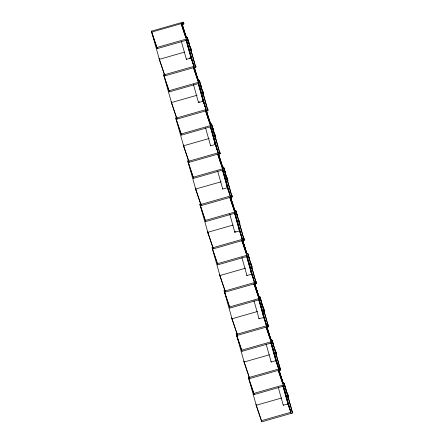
<?xml version="1.0" encoding="UTF-8"?>
<svg xmlns="http://www.w3.org/2000/svg" width="444" height="444" viewBox="0 0 444 444"><rect width="100%" height="100%" fill="white"/><g stroke="black" fill="none" stroke-linecap="round" stroke-linejoin="round"><path stroke-width="0.67" d="M195.393 67.355L195.399 67.344A1.465 0.466 -15.6 0 1 195.549 67.172L195.998 66.916L195.649 65.679A1.132 0.361 -15.6 0 0 194.827 65.473M207.159 109.363L207.165 109.346A1.465 0.466 -15.6 0 1 207.309 109.174L207.764 108.919A1.132 0.361 -15.6 0 0 207.065 108.697M207.503 110.6L207.509 110.584A1.465 0.466 -15.6 0 1 207.659 110.412L208.108 110.156L207.764 108.919M219.614 153.84L219.625 153.824A1.465 0.466 -15.6 0 1 219.769 153.652L220.218 153.402L219.874 152.159A1.132 0.361 -15.6 0 0 219.053 151.959L219.269 152.603M231.729 197.081L231.735 197.064A1.465 0.466 -15.6 0 1 231.885 196.897L232.334 196.642L231.984 195.404A1.132 0.361 -15.6 0 0 231.524 195.166M243.623 239.682L243.845 240.309A1.465 0.466 -15.6 0 1 243.995 240.137L244.444 239.882L244.1 238.644A1.132 0.361 -15.6 0 0 243.523 238.411M251.126 266.333L251.132 266.322A1.465 0.466 -15.6 0 1 251.282 266.15L251.731 265.895A1.132 0.361 -15.6 0 0 251.038 265.673M255.605 282.329L255.611 282.312A1.465 0.466 -15.6 0 1 255.761 282.14L256.21 281.885A1.132 0.361 -15.6 0 0 255.516 281.668M255.955 283.566L255.96 283.55A1.465 0.466 -15.6 0 1 256.105 283.377L256.56 283.122L256.21 281.885M263.586 310.817L263.592 310.8A1.465 0.466 -15.6 0 1 263.742 310.628L264.191 310.378L263.841 309.135A1.132 0.361 -15.6 0 0 263.02 308.935M159.701 60.556L151.421 31.174L182.717 22.233A1.132 0.361 -15.6 0 1 183.538 22.439L183.089 22.688A1.465 0.466 -15.6 0 0 182.939 22.86L183.361 24.364L182.029 24.742M183.538 22.439L183.883 23.676L183.433 23.932A1.465 0.466 -15.6 0 0 183.289 24.098L183.061 23.471M190.348 49.484A1.132 0.361 -15.6 0 1 191.17 49.689L190.72 49.939M191.17 49.689L191.519 50.927L191.12 51.165M195.638 65.701L195.255 65.917L195.599 67.155M202.686 93.357A1.465 0.466 -15.6 0 1 202.83 93.185L203.285 92.929A1.132 0.361 -15.6 0 0 202.708 92.696M203.269 92.951L203.63 94.167L203.235 94.406M214.857 136.513A1.465 0.466 -15.6 0 1 214.946 136.425L215.396 136.169A1.132 0.361 -15.6 0 0 214.702 135.953M213.836 133.05L213.775 132.867A6.416 6.083 -18.6 0 1 215.29 138.273L215.151 137.862A1.465 0.466 -15.6 0 1 215.29 137.662L215.74 137.407L215.396 136.169M219.874 152.159L219.425 152.414A1.465 0.466 -15.6 0 0 219.336 152.503M227.112 179.648L227.506 179.415A1.132 0.361 -15.6 0 0 226.684 179.209L226.901 179.853M227.056 179.665C226.878 181.685 228.677 180.741 227.506 179.415M231.973 195.427L231.535 195.654L231.885 196.897M239.044 222.422A1.132 0.361 -15.6 0 1 239.621 222.655L239.172 222.91A1.465 0.466 -15.6 0 0 239.083 222.993M239.621 222.655L239.766 224.048L239.172 222.91M244.1 238.644L243.651 238.9A1.465 0.466 -15.6 0 0 243.528 239.027M251.731 265.895L252.081 267.133L251.626 267.388A1.465 0.466 -15.6 0 0 251.537 267.477M263.83 309.157L263.497 309.357M267.976 325.347L268.32 325.13A1.132 0.361 -15.6 0 0 267.499 324.925M268.32 325.13L268.67 326.368L268.22 326.618A1.465 0.466 -15.6 0 0 268.071 326.79L267.849 326.162M275.136 352.175A1.132 0.361 -15.6 0 1 275.957 352.381L275.508 352.63M276.007 353.818L276.301 353.618L275.957 352.381M279.959 369.408L280.175 370.046A1.465 0.466 -15.6 0 1 280.331 369.863L279.986 368.625L280.436 368.37A1.132 0.361 -15.6 0 0 279.615 368.165M280.331 369.863L280.78 369.608L280.419 368.392M287.496 396.004A1.465 0.466 -15.6 0 1 287.618 395.876L288.067 395.621A1.132 0.361 -15.6 0 0 287.496 395.388M288.051 395.643L288.417 396.858L287.962 397.114M280.747 369.652L280.769 369.63A1.132 0.361 -15.6 0 0 280.425 369.375M255.761 282.14L256.105 283.377M151.72 32.068L183.017 23.127L182.717 22.233M184.16 31.296L181.851 24.431L181.374 24.564L185.808 37.74M183.672 31.391L184.149 31.252L182.145 24.975A1.593 1.426 -14.2 0 1 181.946 24.681M183.722 31.535L184.199 31.402L186.297 37.651M151.421 31.174L156.915 47.491L187.734 38.684L195.682 67.061L164.863 75.868L159.402 59.663M151.77 32.412L157.226 48.618L186.624 40.215M159.357 59.318L184.654 52.087M189.227 58.097L191.003 57.592M186.264 58.947L186.386 59.318L191.131 57.959M159.057 58.425L164.546 74.742L193.945 66.345L190.482 56.061M163.836 75.308L165.162 74.925M194.494 67.766L193.556 67.943M193.479 68.176L195.477 67.605L195.049 66.1M198.401 80.819L196.459 74.753A1.593 0.71 -16.4 0 1 196.315 74.62L195.837 74.781L197.924 80.98M198.329 81.03L198.801 80.897M171.811 103.796L163.536 74.414L169.025 90.731L199.844 81.929L207.792 110.306L176.973 119.109L171.512 102.908M163.88 75.658L169.342 91.858L198.74 83.461M171.467 102.558L197.103 95.232M199.561 101.848L198.374 102.187L198.501 102.558L203.241 101.204M171.168 101.67L176.657 117.982L206.055 109.585L202.597 99.301M175.946 118.548L177.25 118.176M208.386 117.782L206.077 110.911L205.6 111.05L210.034 124.22M205.722 111.255L206.61 111.006M205.589 111.416L207.587 110.845M207.897 117.871L208.369 117.738M207.947 118.021L208.419 117.882A1.593 0.71 -16.4 0 0 208.569 117.993L210.328 123.399M183.927 147.036L175.646 117.66L181.135 133.971L211.954 125.169L219.908 153.546L189.083 162.349L183.627 146.148M175.991 118.898L181.452 135.098L210.85 126.701M183.577 145.799L209.218 138.473M210.484 145.427L210.611 145.799L215.351 144.444M196.037 190.282L187.757 160.9L189.089 160.517M183.278 144.911L188.772 161.222L218.171 152.825L214.707 142.541M220.496 161.022L218.187 154.157L217.715 154.29L222.144 167.466M218.37 154.468L219.697 154.09M220.008 161.111L220.485 160.978M220.058 161.261L220.535 161.128L222.633 167.377M187.757 160.9L193.251 177.217L224.07 168.409L232.018 196.786L201.199 205.594L195.737 189.388M188.106 162.138L193.562 178.344L222.96 169.941M195.693 189.039L221.168 181.763M222.599 188.672L222.722 189.039L227.467 187.684M208.147 233.522L199.872 204.14L201.204 203.763M195.393 188.151L200.882 204.468L230.281 196.065L226.817 185.786M200.172 205.034L201.504 204.651M232.606 204.262L230.297 197.397L229.826 197.53L232.123 204.357L232.595 204.218L232.978 205.583M230.83 197.486L229.892 197.669M230.48 197.708L231.812 197.33L231.463 196.093M199.872 204.14L205.361 220.457L236.18 211.649L244.128 240.026L213.309 248.834L207.848 232.634M200.216 205.378L205.677 221.584L235.076 213.181M207.803 232.284L233.106 225.053M235.897 231.574L234.71 231.912L234.837 232.284L239.577 230.93M207.503 231.391L212.992 247.708L242.391 239.31L239.15 229.67M212.282 248.274L213.614 247.891M244.722 247.502L242.413 240.637L241.936 240.776L246.37 253.946M242.058 240.981L242.946 240.731M241.924 241.142L243.923 240.57M244.233 247.597L244.705 247.463M244.283 247.746L244.755 247.608A1.593 0.71 -16.4 0 0 244.905 247.719L246.853 253.785M220.263 276.762L211.982 247.386L217.471 263.697L248.296 254.895L256.244 283.272L225.419 292.074L219.963 275.874M212.332 248.623L217.788 264.824L247.186 256.427M219.913 275.524L245.554 268.198M246.82 275.152L246.947 275.524L251.687 274.17M232.373 320.002L224.092 290.626L225.424 290.243M219.614 274.636L225.108 290.948L254.506 282.551L251.043 272.266M253.635 284.376L255.056 283.971M254.04 284.382L256.038 283.81M256.821 290.703L256.343 290.837L254.051 284.016L254.523 283.877L256.832 290.748M258.774 296.364L257.015 290.959A1.593 0.71 -16.4 0 1 256.876 290.826L256.393 290.986L258.48 297.186M224.092 290.626L229.587 306.937L260.406 298.135L268.354 326.512L237.534 335.314L232.073 319.114M224.442 291.863L229.898 308.064L259.296 299.667M232.029 318.764L257.503 311.488M258.935 318.392L259.057 318.764L263.803 317.41M244.489 363.248L236.208 333.866L237.54 333.488M231.729 317.876L237.218 334.193L266.616 325.791L263.153 315.506M266.816 327.433L268.148 327.056M268.459 334.077L268.931 333.944L269.38 335.503M268.509 334.227L268.981 334.093L271.084 340.343M236.208 333.866L241.697 350.183L272.516 341.375L280.464 369.752L249.645 378.56L244.189 362.354M236.552 335.103L242.013 351.309L271.412 342.907M244.139 362.01L269.441 354.778M271.045 361.638L271.173 362.004L275.913 360.65M243.839 361.116L249.328 377.433L278.727 369.036L275.269 358.752M248.618 377.999L249.95 377.616M278.394 370.707L279.282 370.451M278.926 370.673L280.258 370.296L279.914 369.058M280.569 377.322L281.041 377.184M280.619 377.467L281.091 377.333A1.593 0.71 -16.4 0 0 281.241 377.444L283.189 383.511M256.599 406.488L248.318 377.106L253.807 393.423L284.632 384.615L292.579 412.992L261.76 421.8L256.299 405.6M248.668 378.349L254.123 394.55L283.522 386.152M256.249 405.25L281.729 397.968M283.161 404.878L283.283 405.25L288.023 403.896M255.949 404.356L261.444 420.673L290.842 412.276L287.385 402.036M186.103 36.913L184.343 31.513A1.593 0.71 -16.4 0 1 184.199 31.38M222.438 166.639L220.679 161.233A1.593 0.71 -16.4 0 1 220.535 161.1M232.65 204.345A1.593 0.71 -16.4 0 0 232.795 204.479L234.821 210.711M270.89 339.605L269.131 334.199A1.593 0.71 -16.4 0 1 268.986 334.071M196.731 74.847L194.256 68.215A1.593 1.426 -14.2 0 1 194.061 67.926M208.841 118.087L206.371 111.461A1.593 1.426 -14.2 0 1 206.171 111.167M220.951 161.327L218.481 154.701A1.593 1.426 -14.2 0 1 218.287 154.407M233.067 204.573L230.591 197.941A1.593 1.426 -14.2 0 1 230.397 197.652M245.177 247.813L242.707 241.181A1.593 1.426 -14.2 0 1 242.507 240.892M257.287 291.053L254.817 284.426A1.593 1.426 -14.2 0 1 254.623 284.132M269.403 334.293L266.927 327.666A1.593 1.426 -14.2 0 1 266.733 327.372M281.513 377.539L279.043 370.906A1.593 1.426 -14.2 0 1 278.843 370.618M185.792 37.546A1.171 0.372 -15.6 0 1 186.302 37.396L186.469 37.363A1.171 0.372 -15.6 0 1 187.329 37.479L187.734 38.684M182.473 25.225L184.615 31.602M186.536 37.302L184.493 31.946A1.593 1.426 -14.2 0 1 184.293 31.652M189.416 45.976L189.549 46.387M184.46 32.301L185.964 36.763M187.329 37.479L195.682 67.061M195.177 66.717L195.477 67.605M197.902 80.786A1.171 0.372 -15.6 0 1 198.413 80.636L198.585 80.603A1.171 0.372 -15.6 0 1 199.439 80.719L199.844 81.929M190.798 57.187L193.395 64.896M198.862 81.18L196.603 75.186A1.593 1.426 -14.2 0 1 196.409 74.897M196.309 74.642L198.413 80.891M203.241 95.216L203.102 94.811A6.416 6.083 -18.6 0 0 201.915 89.766M194.228 68.57L196.159 74.309M197.863 79.365L198.507 81.28M193.445 67.549L198.424 82.334L206.371 110.711M199.439 80.719L207.792 110.306M210.012 124.031A1.171 0.372 -15.6 0 1 210.523 123.876L210.695 123.843A1.171 0.372 -15.6 0 1 211.549 123.965L211.954 125.169M213.259 131.108L213.459 131.702M202.908 100.427L204.856 106.21M210.756 123.782L208.713 118.431A1.593 1.426 -14.2 0 1 208.519 118.137M208.419 117.882L210.523 124.137M214.574 135.969L214.791 136.613M209.757 121.972L210.401 123.887M215.529 139.216L215.729 139.81M205.561 110.795L210.534 125.574L218.481 153.951M211.549 123.965L219.908 153.546M222.128 167.271A1.171 0.372 -15.6 0 1 222.638 167.116L222.81 167.083A1.171 0.372 -15.6 0 1 223.665 167.205L224.07 168.409M225.374 174.348L225.569 174.942M215.024 143.667L217.832 152.026M222.871 167.027L220.829 161.672A1.593 1.426 -14.2 0 1 220.629 161.377M225.752 175.702L225.952 176.296M218.664 155.689L220.596 161.433M217.671 154.035L222.649 168.814L230.597 197.192M232.018 196.786L231.613 195.582A1.171 0.372 -15.6 0 0 231.524 195.488M231.513 196.437L231.812 197.33M234.238 210.512A1.171 0.372 -15.6 0 1 234.748 210.362L234.92 210.328A1.171 0.372 -15.6 0 1 235.775 210.445L236.18 211.649M227.134 186.907L228.865 192.052M235.198 210.906L232.939 204.912A1.593 1.426 -14.2 0 1 232.745 204.623M234.748 210.617L232.645 204.368L232.173 204.501L234.26 210.706M239.577 224.942L239.516 224.758A6.416 6.083 -18.6 0 0 238.328 219.713M229.787 197.275L234.759 212.06L242.707 240.437M235.775 210.445L244.128 240.026M246.353 253.752A1.171 0.372 -15.6 0 1 246.858 253.602L247.031 253.568A1.171 0.372 -15.6 0 1 247.885 253.685L248.296 254.895M239.244 230.153L242.274 239.15M247.092 253.507L245.049 248.152A1.593 1.426 -14.2 0 1 244.855 247.863M244.755 247.608L246.858 253.857M251.687 268.182L251.548 267.776A6.416 6.083 -18.6 0 0 250.039 262.371M243.534 244.089L244.605 247.275M245.238 249.145L246.309 252.336M241.897 240.515L246.87 255.3L254.817 283.677M247.885 253.685L256.244 283.272M258.464 296.997A1.171 0.372 -15.6 0 1 258.974 296.842L259.146 296.808A1.171 0.372 -15.6 0 1 260.001 296.931L260.406 298.135M252.303 274.37L252.947 276.285M261.91 304.667L261.71 304.073L261.96 304.978M251.359 273.393L252.875 277.894M259.418 297.386L257.165 291.397A1.593 1.426 -14.2 0 1 256.965 291.103M262.287 306.021L262.149 305.611A6.416 6.083 -18.6 0 1 262.476 305.977M256.871 290.853L258.969 297.103M263.603 310.833L263.664 311.016A6.416 6.083 -18.6 0 0 262.776 306.366M255 285.414L256.077 288.606M257.348 292.385L257.992 294.3M263.98 312.182L264.18 312.776L263.925 311.877M254.007 283.76L258.985 298.54L266.933 326.917M268.354 326.512L260.001 296.931M270.574 340.237A1.171 0.372 -15.6 0 1 271.084 340.082L271.256 340.054A1.171 0.372 -15.6 0 1 272.111 340.171L272.516 341.375M263.47 316.633L266.283 324.991M271.534 340.631L269.275 334.637A1.593 1.426 -14.2 0 1 269.081 334.343M274.198 348.668L274.398 349.262L274.148 348.362M268.942 333.988L266.633 327.123L266.161 327.256L270.596 340.431M269.247 334.992L270.746 339.455M266.123 327L271.095 341.78L279.043 370.157M272.111 340.171L280.464 369.752M282.689 383.477A1.171 0.372 -15.6 0 1 283.2 383.327L283.366 383.294A1.171 0.372 -15.6 0 1 284.221 383.411L284.632 384.615M277.167 362.765L278.244 365.956M275.585 359.879L277.311 365.018M283.427 383.233L281.385 377.877A1.593 1.426 -14.2 0 1 281.191 377.589M281.058 377.228L278.749 370.363L278.271 370.496L282.706 383.671M281.091 377.333L283.194 383.583M288.023 397.907L287.962 397.724A6.416 6.083 -18.6 0 0 286.447 392.318M279.01 371.262L280.941 377M281.785 379.509L282.861 382.695M278.233 370.241L283.205 385.026L291.153 413.403M284.221 383.411L292.579 412.992M287.695 403.119L289.643 408.902M198.518 81.047L198.485 80.991M223.665 167.205L231.429 194.922M183.089 22.688L183.433 23.932M207.309 109.174L207.659 110.412M251.282 266.15L251.626 267.388M267.871 325.38L268.22 326.618M189.36 45.671L189.616 46.57M243.501 239.072L243.845 240.309M251.487 267.588L251.742 268.492M275.913 354.667L276.162 355.566M286.13 391.153L286.386 392.052M182.218 24.032L184.599 32.523M194.511 67.926L197.075 77.067M206.443 110.512L209.002 119.658M218.737 154.407L221.484 164.208M230.847 197.652L233.044 205.489M242.779 240.237L245.887 251.343M255.072 284.132L257.453 292.624M267.005 326.723L269.38 335.214M279.115 369.963L281.857 379.759M184.221 31.485L184.593 32.812M194.261 67.471L186.308 39.089L181.119 23.665L181.435 24.792M194.583 68.47L197.053 77.3M206.693 111.71L209.002 119.952M218.809 154.95L221.051 163.004M230.919 198.191L232.589 204.168M243.029 241.436L245.449 250.066M255.145 284.676L257.864 294.472M267.255 327.916L268.559 332.562M279.365 371.162L281.862 380.064M186.497 40.032L193.556 65.262M198.501 82.928L205.572 108.175M210.567 126.007L217.776 151.748M222.833 169.758L229.892 194.988M234.821 212.626L242.185 238.889M247.053 256.238L254.024 281.141M259.168 299.478L266.228 324.714M271.278 342.724L278.249 367.626M283.394 385.964L290.359 410.867M181.851 24.431L182.251 25.841M193.989 67.76L194.361 69.081M206.077 110.911L206.471 112.321M218.187 154.157L218.77 156.227M230.297 197.397L231.23 200.716M242.413 240.637L242.807 242.047M181.751 24.392L182.118 25.702M186.141 40.176L191.164 58.114M198.174 83.2L203.28 101.354M210.179 125.991L215.39 144.594M222.4 169.68L227.5 187.834M234.454 212.637L239.616 231.08M246.625 256.166L251.726 274.32M258.735 299.406L263.841 317.56M270.929 342.862L275.952 360.806M282.961 385.886L288.062 404.046M181.324 41.309L186.386 59.318M193.379 84.271L198.501 102.558M205.544 127.794L210.611 145.799M217.66 171.034L222.722 189.039M229.715 213.997L234.837 232.284M241.88 257.52L246.947 275.524M253.996 300.76L259.057 318.764M266.106 344L271.173 362.004M278.222 387.246L283.283 405.25M156.915 47.491L157.226 48.618M164.546 74.742L164.863 75.868M169.025 90.731L169.342 91.858M176.657 117.982L176.973 119.109M181.135 133.971L181.452 135.098M188.772 161.222L189.083 162.349M193.251 177.217L193.562 178.344M200.882 204.468L201.199 205.594M205.361 220.457L205.677 221.584M212.992 247.708L213.309 248.834M217.471 263.697L217.788 264.824M225.108 290.948L225.419 292.074M229.587 306.937L229.898 308.064M237.218 334.193L237.534 335.314M241.697 350.183L242.013 351.309M249.328 377.433L249.645 378.56M253.807 393.423L254.123 394.55M261.444 420.673L261.76 421.8M282.978 385.975L288.062 404.29M270.868 342.729L275.952 361.044M258.758 299.489L263.836 317.804M246.642 256.249L251.726 274.564M234.532 213.009L239.616 231.324M222.416 169.763L227.5 188.078M210.306 126.523L215.39 144.838M198.196 83.283L203.28 101.598M186.08 40.038L191.164 58.358M195.105 65.734A1.171 0.372 -15.6 0 1 195.277 65.856M207.115 108.952A1.171 0.372 -15.6 0 1 207.387 109.096M243.556 238.7A1.171 0.372 -15.6 0 1 243.723 238.822M219.103 152.187A1.171 0.372 -15.6 0 1 219.503 152.342M255.561 281.918A1.171 0.372 -15.6 0 1 255.838 282.062M267.554 325.152A1.171 0.372 -15.6 0 1 267.86 325.213M279.97 368.459A1.171 0.372 -15.6 0 1 280.059 368.548M291.902 411.644A1.171 0.372 -15.6 0 1 292.174 411.788M284.915 386.286A6.416 6.083 -18.6 0 1 285.664 388.583M284.726 386.097A6.416 6.083 -18.6 0 1 285.708 390.265M286.702 392.457A6.416 6.083 -18.6 0 1 287.978 397.014M287.951 396.62A1.132 0.361 -15.6 0 1 288.417 396.858M275.946 353.385A1.132 0.361 -15.6 0 1 276.301 353.618M267.976 326.146A1.132 0.361 -15.6 0 1 268.67 326.368M274.259 348.851A6.416 6.083 -18.6 0 1 275.868 353.774M274.664 349.439A6.416 6.083 -18.6 0 1 275.94 353.996M272.799 343.046A6.416 6.083 -18.6 0 1 273.571 346.314M272.877 343.268A6.416 6.083 -18.6 0 1 273.654 346.048M262.226 305.833A6.416 6.083 -18.6 0 1 263.736 311.238M263.497 310.156A1.132 0.361 -15.6 0 1 264.191 310.378M260.917 300.233A6.416 6.083 -18.6 0 1 261.461 303.074M260.428 299.395A6.416 6.083 -18.6 0 1 260.689 299.805M260.5 299.617A6.416 6.083 -18.6 0 1 261.544 302.808M256.443 282.933A1.132 0.361 -15.6 0 1 256.56 283.122M248.313 256.149A6.416 6.083 -18.6 0 1 249.295 260.323M248.39 256.371A6.416 6.083 -18.6 0 1 249.373 260.545M243.984 239.649A1.132 0.361 -15.6 0 1 244.444 239.882M251.504 266.905A1.132 0.361 -15.6 0 1 252.081 267.133M250.111 262.593A6.416 6.083 -18.6 0 1 251.626 267.998M211.977 126.423A6.416 6.083 -18.6 0 1 213.009 130.109M212.543 127.489A6.416 6.083 -18.6 0 1 213.087 130.331M212.054 126.651A6.416 6.083 -18.6 0 1 212.315 127.062M213.703 132.645A6.416 6.083 -18.6 0 1 215.212 138.051M215.562 137.196A1.132 0.361 -15.6 0 1 215.74 137.407M207.537 109.929A1.132 0.361 -15.6 0 1 208.108 110.156M231.973 196.409A1.132 0.361 -15.6 0 1 232.334 196.642M238.25 219.491A6.416 6.083 -18.6 0 1 239.532 224.048M239.505 223.654A1.132 0.361 -15.6 0 1 239.965 223.893M236.463 213.32A6.416 6.083 -18.6 0 1 237.246 216.1M235.908 212.521A6.416 6.083 -18.6 0 1 236.202 212.909M236.541 213.542A6.416 6.083 -18.6 0 1 237.29 215.84M225.813 175.885A6.416 6.083 -18.6 0 1 227.417 180.808M225.885 176.107A6.416 6.083 -18.6 0 1 227.495 181.03M224.353 170.08A6.416 6.083 -18.6 0 1 225.13 172.86M224.425 170.302A6.416 6.083 -18.6 0 1 225.208 173.082M223.87 169.503A6.416 6.083 -18.6 0 1 224.165 169.891M227.589 180.425A1.132 0.361 -15.6 0 1 227.855 180.653M220.041 153.191A1.132 0.361 -15.6 0 1 220.218 153.402M203.169 93.934A1.132 0.361 -15.6 0 1 203.63 94.167M201.665 89.627A6.416 6.083 -18.6 0 1 203.18 95.033M195.538 66.678A1.132 0.361 -15.6 0 1 195.998 66.916M200.127 83.594A6.416 6.083 -18.6 0 1 200.877 85.892M199.944 83.405A6.416 6.083 -18.6 0 1 200.921 87.579M187.457 39.555A6.416 6.083 -18.6 0 1 188.794 43.135M188.09 40.576A6.416 6.083 -18.6 0 1 188.872 43.357M187.535 39.777A6.416 6.083 -18.6 0 1 187.829 40.165M183.622 23.449A1.132 0.361 -15.6 0 1 183.883 23.676M191.159 50.694A1.132 0.361 -15.6 0 1 191.519 50.927M189.477 46.159A6.416 6.083 -18.6 0 1 191.081 51.082M189.882 46.748A6.416 6.083 -18.6 0 1 191.159 51.304M193.961 67.671L193.49 67.81L195.787 74.631L196.259 74.492L193.961 67.671"/></g></svg>
